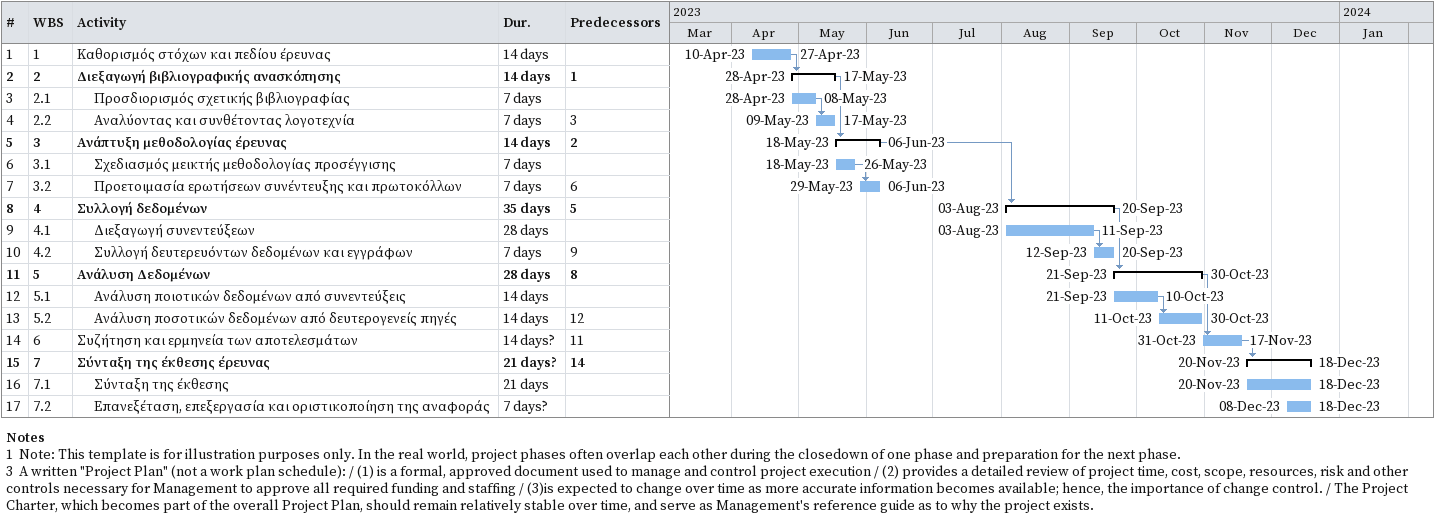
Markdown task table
| ID | WBS | Task | Duration | Start | Finish | Predecessors |
|---|---|---|---|---|---|---|
| 1 | 1 | Καθορισμός στόχων και πεδίου έρευνας | 14d | 2023-04-10 | 2023-04-27 |  |
| 2 | 2 | **Διεξαγωγή βιβλιογραφικής ανασκόπησης** | 14d | 2023-04-28 | 2023-05-17 | 1 |
| 3 | 2.1 | Προσδιορισμός σχετικής βιβλιογραφίας | 7d | 2023-04-28 | 2023-05-08 |  |
| 4 | 2.2 | Αναλύοντας και συνθέτοντας λογοτεχνία | 7d | 2023-05-09 | 2023-05-17 | 3 |
| 5 | 3 | **Ανάπτυξη μεθοδολογίας έρευνας** | 14d | 2023-05-18 | 2023-06-06 | 2 |
| 6 | 3.1 | Σχεδιασμός μεικτής μεθοδολογίας προσέγγισης | 7d | 2023-05-18 | 2023-05-26 |  |
| 7 | 3.2 | Προετοιμασία ερωτήσεων συνέντευξης και πρωτοκόλλων | 7d | 2023-05-29 | 2023-06-06 | 6 |
| 8 | 4 | **Συλλογή δεδομένων** | 35d | 2023-08-03 | 2023-09-20 | 5 |
| 9 | 4.1 | Διεξαγωγή συνεντεύξεων | 28d | 2023-08-03 | 2023-09-11 |  |
| 10 | 4.2 | Συλλογή δευτερευόντων δεδομένων και εγγράφων | 7d | 2023-09-12 | 2023-09-20 | 9 |
| 11 | 5 | **Ανάλυση Δεδομένων** | 28d | 2023-09-21 | 2023-10-30 | 8 |
| 12 | 5.1 | Ανάλυση ποιοτικών δεδομένων από συνεντεύξεις | 14d | 2023-09-21 | 2023-10-10 |  |
| 13 | 5.2 | Ανάλυση ποσοτικών δεδομένων από δευτερογενείς πηγές | 14d | 2023-10-11 | 2023-10-30 | 12 |
| 14 | 6 | Συζήτηση και ερμηνεία των αποτελεσμάτων | 14d? | 2023-10-31 | 2023-11-17 | 11 |
| 15 | 7 | **Σύνταξη της έκθεσης έρευνας** | 21d? | 2023-11-20 | 2023-12-18 | 14 |
| 16 | 7.1 | Σύνταξη της έκθεσης | 21d | 2023-11-20 | 2023-12-18 |  |
| 17 | 7.2 | Επανεξέταση, επεξεργασία και οριστικοποίηση της αναφοράς | 7d? | 2023-12-08 | 2023-12-18 |  |

Notes
- 1: Note: This template is for illustration purposes only. In the real world, project phases often overlap each other during the closedown of one phase and preparation for the next phase.
- 3: A written "Project Plan" (not a work plan schedule): / (1) is a formal, approved document used to manage and control project execution / (2) provides a detailed review of project time, cost, scope, resources, risk and other controls necessary for Management to approve all required funding and staffing / (3)is expected to change over time as more accurate information becomes available; hence, the importance of change control. / The Project Charter, which becomes part of the overall Project Plan, should remain relatively stable over time, and serve as Management's reference guide as to why the project exists.
